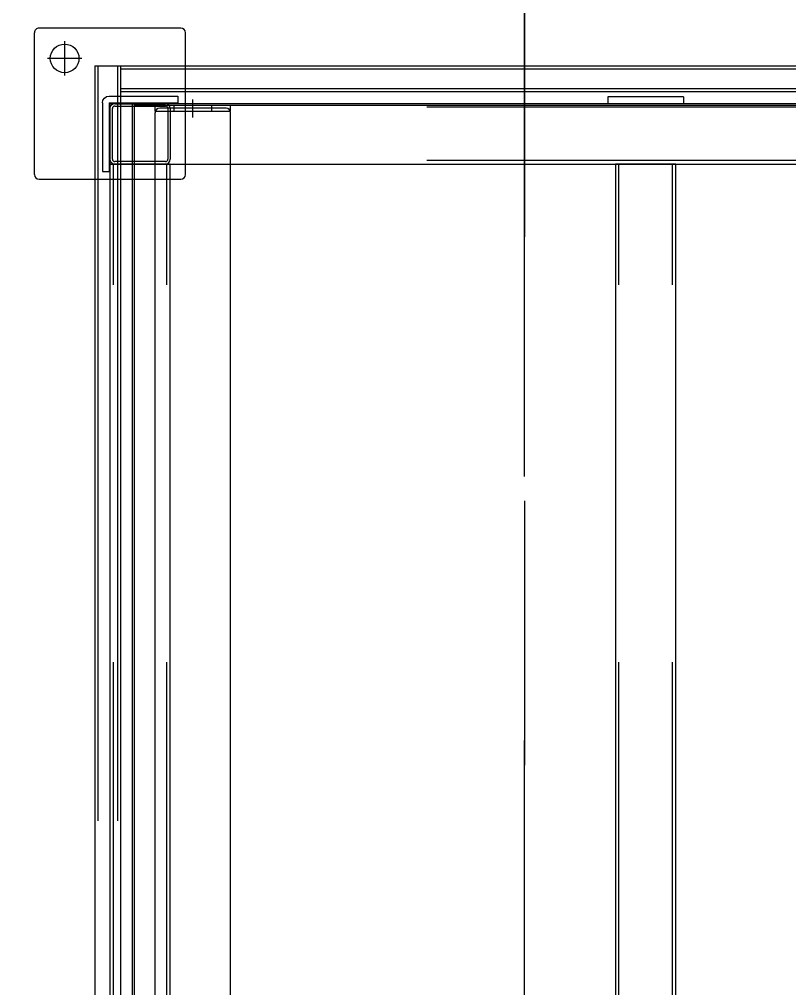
# Model space of a CAD drawing. Header units: millimetres. Extents: x 10462777 to 22643323, y 453826 to 1389191.
# Drawn here: x 11279376 to 11279886, y 584853 to 585495 of the extents above; entities that cross this region are included whole.
import ezdxf

# ---------------------------------------------------------------- set-up
doc = ezdxf.new("R2010")
doc.units = ezdxf.units.MM
doc.header["$LTSCALE"] = 200
doc.header["$MEASUREMENT"] = 0
for name, pattern in [('CENTER2', [1.125, 0.75, -0.125, 0.125, -0.125]), ('HIDDEN', [3.75, 2.5, -1.25]), ('PHANTOM', [2.5, 1.25, -0.25, 0.25, -0.25, 0.25, -0.25])]:
    doc.linetypes.add(name, pattern=pattern)
doc.layers.get('0').update_dxf_attribs({"linetype": 'CONTINUOUS'})
for name, color, linetype in [('4', 4, 'CONTINUOUS'), ('CL', 3, 'CONTINUOUS'), ('DV1_DEFAULT', 7, 'CONTINUOUS'), ('FRAME 050', 6, 'CONTINUOUS'), ('HIDDEN', 7, 'HIDDEN'), ('HL', 2, 'HIDDEN')]:
    doc.layers.add(name, color=color, linetype=linetype)
doc.layers.add('LAYOUT', color=8, linetype='CONTINUOUS', lineweight=25)

# ---------------------------------------------------------------- blocks, each defined once
blk = doc.blocks.new('A$C3CF74E3A')
for p, q in [((0, 40), (830, 40)), ((0, 0), (0, 40)), ((830, 40), (830, 0)), ((830, 0), (0, 0))]:
    blk.add_line(p, q)
at = {"layer": 'HIDDEN'}
for p, q in [((830, 37.7), (0, 37.7)), ((830, 2.3), (0, 2.3))]:
    blk.add_line(p, q, dxfattribs=at)
blk = doc.blocks.new('A$C175C31A4')
for p, q in [((0, 40), (710, 40)), ((0, 0), (0, 40)), ((710, 0), (0, 0))]:
    blk.add_line(p, q)
at = {"layer": 'HIDDEN'}
for p, q in [((710, 37.7), (0, 37.7)), ((710, 2.3), (0, 2.3))]:
    blk.add_line(p, q, dxfattribs=at)
blk = doc.blocks.new('A$C53257D80')
for p, q in [((-9, 0), (-9, 91)), ((-9, 91), (0, 91)), ((0, 0), (0, 91)), ((0, 0), (91, 0)), ((0, -9), (91, -9)), ((91, -9), (91, 0))]:
    blk.add_line(p, q)
blk.add_arc((0, 0), 9, 180, 270)
blk = doc.blocks.new('A$C480458AB')
at = {"layer": '4'}
for p, q in [((-16.8, 40), (16.8, 40)), ((-20, 3.2), (-20, 36.8)), ((-18.4, 3.2), (-18.4, 36.8)), ((-16.8, 38.4), (16.8, 38.4)), ((18.4, 36.8), (18.4, 3.2)), ((20, 36.8), (20, 3.2)), ((16.8, 1.6), (-16.8, 1.6)), ((16.8, 0), (-16.8, 0))]:
    blk.add_line(p, q, dxfattribs=at)
for centre, radius, start, end in [((-16.8, 36.8), 3.2, 90, 180), ((16.8, 36.8), 3.2, 0, 90), ((-16.8, 36.8), 1.6, 90, 180), ((16.8, 36.8), 1.6, 0, 90), ((-16.8, 3.2), 3.2, 180, 270), ((-16.8, 3.2), 1.6, 180, 270), ((16.8, 3.2), 3.2, 270, 360), ((16.8, 3.2), 1.6, 270, 360)]:
    blk.add_arc(centre, radius, start, end, dxfattribs=at)
blk = doc.blocks.new('A$C00DD47E5')
for p, q in [((-30, 7), (-30, -87)), ((67, 10), (-27, 10)), ((70, 7), (70, -87)), ((-27, -90), (67, -90))]:
    blk.add_line(p, q)
blk.add_circle((50, -70), 9.5)
for centre, start, end in [((-27, 7), 90, 180), ((67, 7), 0, 90), ((-27, -87), 180, 270), ((67, -87), 270, 0)]:
    blk.add_arc(centre, 3, start, end)
at = {"layer": 'CL'}
for p, q in [((50, -81.4), (50, -58.6)), ((38.6, -70), (61.4, -70))]:
    blk.add_line(p, q, dxfattribs=at)
blk.add_blockref('A$C480458AB', (0, -40))
blk = doc.blocks.new('A$C633340F2')
for p, q in [((25, 0), (-25, 0)), ((-25, -4.5), (-25, 0)), ((25, -4.5), (25, 0)), ((25, -4.5), (-25, -4.5))]:
    blk.add_line(p, q)
blk = doc.blocks.new('A$C4D5962A7')
at = {"rotation": 180}
blk.add_blockref('A$C00DD47E5', (-335, 870), dxfattribs=at)
at = {"xscale": -0.5, "yscale": 0.5, "zscale": 0.5, "rotation": 180}
blk.add_blockref('A$C53257D80', (-355.5, 910.5), dxfattribs=at)
at = {"xscale": -1}
for name, p, rotation in [('A$C633340F2', (0, 910), 180), ('A$C175C31A4', (-355, 910), 180), ('A$C3CF74E3A', (-315, 870), 90), ('A$C3CF74E3A', (20, 870), 90)]:
    blk.add_blockref(name, p, dxfattribs=dict(at, rotation=rotation))
blk = doc.blocks.new('A$C34150CCC')
for p, q in [((-730, 930), (0, 930)), ((-730, 930), (-730, 0)), ((-713, 930), (-713, 0)), ((-713, 913), (-17, 913))]:
    blk.add_line(p, q)
at = {"layer": 'HL'}
for p, q in [((-728, 930), (-728, 0)), ((-715, 930), (-715, 0)), ((-713, 928), (-17, 928)), ((-713, 915), (-17, 915))]:
    blk.add_line(p, q, dxfattribs=at)
blk = doc.blocks.new('A$C76F97FF9')
blk.add_blockref('A$C34150CCC', (365, 0))
blk = doc.blocks.new('A$C4FEC7E1D')
for p, q in [((-4, -25), (-4, 25)), ((-4, 25), (0, 25)), ((0, -25), (0, 25)), ((-4, -25), (0, -25))]:
    blk.add_line(p, q)
at = {"layer": 'CL'}
blk.add_line((-8, 0), (4, 0), dxfattribs=at)
at = {"layer": 'HL'}
for p, q in [((-4, 12.5), (0, 12.5)), ((-4, -12.5), (0, -12.5))]:
    blk.add_line(p, q, dxfattribs=at)
blk = doc.blocks.new('A$C724D0EED')
for p, q in [((-439.26, 3), (-439.26, 47)), ((-436.26, 50), (431.74, 50)), ((434.74, 3), (434.74, 47)), ((-436.26, 0), (431.74, 0))]:
    blk.add_line(p, q)
for centre, start, end in [((-436.26, 47), 90, 180), ((431.74, 47), 0, 90), ((-436.26, 3), 180, 270), ((431.74, 3), 270, 0)]:
    blk.add_arc(centre, 3, start, end)
blk = doc.blocks.new('A$C1993009E')
for p, q in [((-440, 680), (440, 680)), ((-440, 678.8), (440, 678.8)), ((438.8, 1.2), (438.8, 678.8)), ((440, 0), (440, 680))]:
    blk.add_line(p, q)
for name, p in [('A$C724D0EED', (2.26, 615)), ('A$C4FEC7E1D', (438.8, 640))]:
    blk.add_blockref(name, p)
blk = doc.blocks.new('A$C5D7710AE')
blk.add_blockref('A$C76F97FF9', (405, 254.37))
at = {"rotation": 90}
blk.add_blockref('A$C1993009E', (745, 719.37), dxfattribs=at)
at = {"layer": 'FRAME 050'}
blk.add_blockref('A$C4D5962A7', (405, 249.37), dxfattribs=at)
blk = doc.blocks.new('A$C7DA30AB0')
at = {"layer": 'DV1_DEFAULT', "color": 1, "linetype": 'CENTER2', "ltscale": 7}
for p, q in [((3025.99, 59.09, 0), (3025.99, 6051.97, 0)), ((3025.99, 5992.89, 0), (3025.99, 0, 0))]:
    blk.add_line(p, q, dxfattribs=at)
at = {"layer": 'LAYOUT', "color": 6, "linetype": 'PHANTOM'}
blk.add_circle((3030.45, 3025.99, 0), 2693.02, dxfattribs=at)

msp = doc.modelspace()

# ---------------------------------------------------------------- block references
at = {"ltscale": 10}
for name, p in [('A$C7DA30AB0', (11276684.40366, 580408.4363, 0)), ('A$C5D7710AE', (11279385.57577, 584280.12252, 0))]:
    msp.add_blockref(name, p, dxfattribs=at)

doc.saveas('drawing.dxf')
